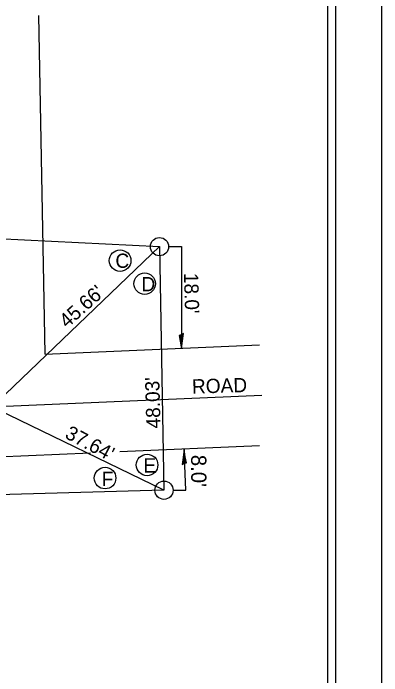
# Model space of a CAD drawing. Extents: x 777607.2 to 777685.3, y 2094784.8 to 2094820.4.
# Drawn here: x 777662.107 to 777664.527, y 2094799.633 to 2094803.986 of the extents above; entities that cross this region are included whole.
import ezdxf

# ---------------------------------------------------------------- set-up
doc = ezdxf.new("R2010")
doc.units = 0
for name, color, linetype in [('Level 2', 7, 'Continuous'), ('ROW_EX_Dimensions', 7, 'Continuous'), ('ROW_EX_Quarter Section Lines', 7, 'Continuous'), ('ROW_PR_Dimensions', 7, 'Continuous'), ('Sheets_General Details', 7, 'Continuous'), ('Topo_EOP', 7, 'Continuous')]:
    doc.layers.add(name, color=color, linetype=linetype)

msp = doc.modelspace()

# ---------------------------------------------------------------- linework, layer by layer
at = {"layer": 'Level 2'}
msp.add_lwpolyline([(777656.0269, 2094796.841), (777664.5269, 2094796.841), (777664.5269, 2094807.841), (777656.0269, 2094807.841)], close=True, dxfattribs=at)
at = {"layer": 'ROW_EX_Dimensions'}
for p, q in [((777660.0219, 2094802.6031), (777663.0674, 2094802.4526)), ((777661.9684, 2094801.3998), (777663.0674, 2094802.4526)), ((777663.0674, 2094802.4526), (777663.097, 2094800.8518)), ((777663.1274, 2094802.4526), (777663.2115, 2094802.4526)), ((777663.2115, 2094802.4526), (777663.2115, 2094801.7808)), ((777663.2106, 2094801.8726), (777663.197, 2094801.8692)), ((777663.197, 2094801.8692), (777663.2038, 2094801.8305)), ((777663.2106, 2094801.8726), (777663.2016, 2094801.8683)), ((777663.2016, 2094801.8683), (777663.2108, 2094801.8143)), ((777663.2197, 2094801.8738), (777663.2083, 2094801.8648)), ((777663.2083, 2094801.8648), (777663.2104, 2094801.8399)), ((777663.2104, 2094801.8399), (777663.2135, 2094801.8639)), ((777663.2246, 2094801.8811), (777663.2106, 2094801.8726)), ((777663.2108, 2094801.8143), (777663.2197, 2094801.8738)), ((777663.2175, 2094801.8343), (777663.2246, 2094801.8811)), ((777663.2038, 2094801.8305), (777663.2115, 2094801.7808)), ((777663.2115, 2094801.7808), (777663.2175, 2094801.8343)), ((777663.097, 2094800.8518), (777661.9684, 2094801.3998)), ((777663.2293, 2094801.1209), (777663.2233, 2094801.0675)), ((777663.2411, 2094800.8518), (777663.2293, 2094801.1209)), ((777663.237, 2094801.0712), (777663.2293, 2094801.1209)), ((777663.2233, 2094801.0675), (777663.2163, 2094801.0206)), ((777663.2301, 2094801.0874), (777663.2211, 2094801.0279)), ((777663.2304, 2094801.0618), (777663.2273, 2094801.0378)), ((777663.2392, 2094801.0334), (777663.2301, 2094801.0874)), ((777663.2326, 2094801.037), (777663.2304, 2094801.0618)), ((777663.2439, 2094801.0325), (777663.237, 2094801.0712)), ((777663.2163, 2094801.0206), (777663.2302, 2094801.0291)), ((777663.2211, 2094801.0279), (777663.2326, 2094801.037)), ((777663.2302, 2094801.0291), (777663.2392, 2094801.0334)), ((777663.2302, 2094801.0291), (777663.2439, 2094801.0325)), ((777663.097, 2094800.8518), (777660.092, 2094800.7676)), ((777663.157, 2094800.8518), (777663.2411, 2094800.8518))]:
    msp.add_line(p, q, dxfattribs=at)
for centre in [(777662.8088, 2094802.3607), (777662.9703, 2094802.2091), (777662.9859, 2094801.0179), (777662.7102, 2094800.9317)]:
    msp.add_circle(centre, 0.0709, dxfattribs=at)
at = {"layer": 'ROW_EX_Quarter Section Lines'}
msp.add_line((777661.9684, 2094801.3998), (777663.7393, 2094801.4772), dxfattribs=at)
at = {"layer": 'ROW_PR_Dimensions'}
for centre in [(777663.0674, 2094802.4526), (777663.097, 2094800.8518)]:
    msp.add_circle(centre, 0.06, dxfattribs=at)
at = {"layer": 'Sheets_General Details'}
for p, q in [((777664.225, 2094797.0762), (777664.225, 2094807.6059)), ((777664.172, 2094797.1293), (777664.172, 2094807.5528))]:
    msp.add_line(p, q, dxfattribs=at)
at = {"layer": 'Topo_EOP'}
for p, q in [((777662.2732, 2094803.9725), (777662.3143, 2094801.7481)), ((777662.3143, 2094801.7452), (777663.7249, 2094801.8069)), ((777662.808, 2094801.1062), (777663.7249, 2094801.1463)), ((777661.9828, 2094801.0701), (777662.6154, 2094801.0978))]:
    msp.add_line(p, q, dxfattribs=at)

# ---------------------------------------------------------------- texts
at = {"layer": 'ROW_EX_Dimensions'}
for s, p in [('C', (777662.778, 2094802.3131)), ('D', (777662.9492, 2094802.1594)), ('E', (777662.9615, 2094800.9682)), ('F', (777662.6879, 2094800.8798))]:
    msp.add_text(s, height=0.0937, dxfattribs=at).set_placement(p)
for s, height, rotation, p in [("18.0'", 0.09375, 271.567, (777663.2279, 2094802.279)), ("45.66'", 0.09375, 41.877, (777662.4605, 2094801.913)), ("48.03'", 0.09375, 91.567, (777663.0751, 2094801.2587)), ('ROAD', 0.09375, 1.601, (777663.2819, 2094801.4868)), ("37.64'", 0.09375, 332.1745, (777662.4402, 2094801.1984)), ("8.0'", 0.1, 270.074, (777663.2753, 2094801.0844))]:
    msp.add_text(s, height=height, rotation=rotation, dxfattribs=at).set_placement(p)

doc.saveas('drawing.dxf')
